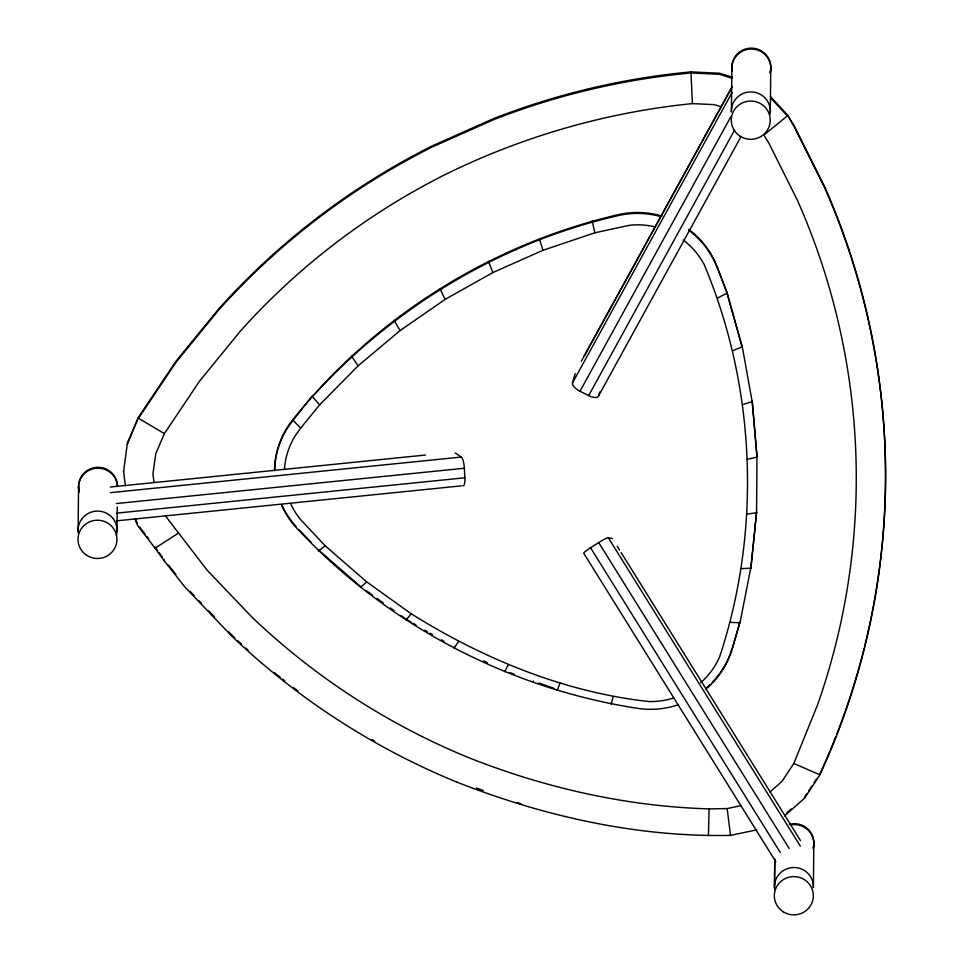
<?xml version="1.0" encoding="UTF-8"?>
<svg xmlns="http://www.w3.org/2000/svg" width="963" height="963" viewBox="0 0 963 963"><rect width="100%" height="100%" fill="white"/><g stroke="black" fill="none" stroke-linecap="round" stroke-linejoin="round"><path stroke-width="1.44" d="M700.715 682.731A75.162 73.826 0.6 0 0 719.626 656.838C761.637 530.144 755.943 387.427 704.122 264.44A75.162 73.826 0.6 0 0 683.224 240.052M747.216 459.303L756.978 457.112L752.163 400.704L756.99 456.197L756.557 512.798L750.875 568.194L741.209 568.615M78.111 531.215L78.557 486.327M117.017 531.215L117.245 507.032M732.434 77.269L719.53 73.224L690.989 71.888A716.941 704.242 0.6 0 0 493.911 118.473L432.11 145.955A723.586 710.766 0.6 0 0 218.649 308.967L176.024 361.173L138.528 417.135L127.405 444.099M231.493 635.857L184.896 586.997L163.999 560.514L164.011 559.419M661.978 216.037A84.913 83.408 0.6 0 0 619.281 214.448C491.816 243.639 374.631 317.104 293.113 419.374L293.101 420.289A84.419 82.926 0.6 0 0 274.575 470.738M678.506 704.687A84.913 83.408 0.6 0 1 638.758 708.515C510.053 689.123 388.149 625.36 298.999 530.493L299.012 529.578M312.373 395.769L293.101 420.289L300.685 428.102L295.472 435.372A74.669 73.344 0.6 0 0 284.482 468.921M351.459 356.105L358.116 365.82L319.656 404.833L300.685 428.102M394.096 320.282L400.054 330.586L358.116 365.82M405.905 619.077L405.892 619.979L411.237 613.816C483.221 658.788 564.198 692.216 648.99 701.558A75.162 73.826 0.6 0 0 673.871 697.934M439.898 288.587L445.099 299.409L400.054 330.586M454.067 647.22L454.055 648.123L458.617 641.502M488.458 261.31L492.863 272.577L445.099 299.409M504.636 670.754L504.636 671.668L508.368 664.651M516.312 249.826L516.312 248.923M533.382 681.912L533.394 681.01M539.364 238.668L542.939 250.308L492.863 272.577M592.161 220.864L594.869 232.793L542.939 250.308M611.228 703.255L611.216 704.17L613.202 696.622M319.656 404.833L312.361 396.684C393.47 307.414 501.386 241.978 619.281 215.363L619.281 214.448M690.989 71.888L692.349 103.607C606.57 112.238 522.74 136.397 445.4 174.459A694.335 682.033 0.6 0 0 240.569 330.887L199.654 380.999L164.384 433.639L155.801 453.609L152.936 473.928L154.02 482.439M732.602 350.761L742.124 346.812L726.981 293.185L716.929 266.282A84.913 83.408 0.6 0 0 688.798 229.423M716.929 266.282L726.993 292.271L726.981 293.185L717.7 297.988M731.868 67.169L731.411 112.045A19.477 19.128 0.6 0 1 751.886 91.942A19.477 19.128 0.6 0 1 770.099 114.043M732.024 649.471L740.017 621.893L732.024 649.471A84.913 83.408 0.6 0 1 705.807 689.279M730.544 834.295L730.532 835.39C636.964 837.329 543.999 816.299 457.208 782.257M742.124 346.812L726.993 292.271M750.875 568.194L756.569 511.883L756.557 512.798L746.794 514.11M756.978 457.112L756.99 456.197M770.316 112.057L770.761 67.169M774.481 885.611L774.758 858.996M774.481 887.621L774.77 859.526M770.809 96.926L787.373 114.826L794.319 127.068L824.436 187.328A737.429 724.357 0.6 0 1 819.91 774.866L804.514 798.243L784.592 815.914M813.831 842.745L813.386 887.621A19.477 19.128 0.6 0 0 792.91 867.519A19.477 19.128 0.6 0 0 774.697 889.607M708.431 835.776L709.081 808.884L727.149 808.571L741.281 805.598M123.493 471.906L127.417 443.004L138.528 417.135M750.887 567.279L740.005 622.808L730.52 622.351M740.884 136.878L598.517 395.974A9.738 4.057 28.8 0 1 588.67 395.6L579.991 391.255A9.738 4.057 28.8 0 1 572.479 382.937L575.188 373.68M598.517 395.974L599.672 392.001M557.168 690.399L560.045 683.08M770.015 791.971L782.052 781.294L793.813 763.454L817.527 704.964A708.455 695.912 0.6 0 0 797.569 200.605L768.667 142.741L763.876 135.037L787.361 115.909L770.797 98.021M581.255 361.342L582.699 358.718M584.144 356.081L732.289 86.465M583.193 357.887L732.073 86.947M572.479 382.937L732.193 92.279M579.991 391.255L731.037 116.379M588.67 395.6L734.661 129.921M804.526 797.147L806.958 793.452M808.583 790.996L811.821 786.073M814.253 782.389L816.684 778.694M366.65 581.845L360.559 587.478L360.571 586.563L318.464 549.981L318.464 550.884L325.229 545.852L366.65 581.845L411.237 613.816M786.819 812.856L791.237 808.92M709.081 808.884C626.564 806.452 545.07 787.975 468.439 757.568A694.335 682.033 0.6 0 1 251.873 617.054L207.129 570.18L178.588 533.021L155.055 548.176L137.805 525.774L134.964 518.937M775.841 861.777L583.771 553.304A9.738 1.011 -31.9 0 1 590.548 547.778L598.709 542.578A9.738 1.011 -31.9 0 1 608.267 537.679L612.444 538.618M742.473 404.689L752.163 401.619L742.136 345.898M594.869 232.793L630.163 225.173A75.162 73.826 0.6 0 1 655.261 226.907M756.786 829.865L730.532 835.39L727.149 808.571M110.372 487.013L425.477 455.03M110.396 492.671L461.349 457.04A9.738 2.359 84.2 0 1 464.359 468.235L464.864 477.78A9.738 2.359 84.2 0 1 462.878 485.701M116.403 503.553L464.359 468.235M116.908 513.11L464.864 477.78M116.415 520.875L461.385 485.858M692.349 103.607L714.293 104.63L721.395 106.857M732.422 78.364L719.517 74.32L690.977 72.983A716.941 704.242 0.6 0 0 493.899 119.568L432.098 147.05A723.586 710.766 0.6 0 0 218.637 310.062L176.012 362.269L138.516 418.231L164.384 433.639M510.113 672.704L514.218 674.172M538.991 682.996L554.387 688.485M476.468 788.035L483.342 790.479M516.794 802.408L520.995 803.912M793.813 763.454L819.91 774.866L819.922 773.77A737.429 724.357 0.6 0 0 835.788 736.623M483.342 660.847L487.338 662.7M407.168 619.811L410.972 622.038M413.512 623.518L416.04 624.999M424.912 630.187L427.452 631.668M429.98 633.148L432.519 634.629M441.391 639.805L443.931 641.286M455.102 452.959L461.349 457.04M366.53 590.849L372.5 595.122M377.267 598.541L383.238 602.814M390.388 607.954L393.975 610.518M401.126 615.646L404.713 618.222M325.229 545.852L299.95 518.888A74.669 73.344 0.6 0 1 290.694 503.637M300.035 530.649L311.302 542.458M190.024 591.27L194.117 595.567M199.233 600.924L201.279 603.079M208.453 610.59L214.593 617.03M228.616 631.728L231.505 634.761M168.549 565.173L175.82 574.393M165.179 515.626L178.588 533.021M139.623 527.038L145.076 534.116M146.894 536.463L148.711 538.823M157.499 550.439L155.067 547.08L155.055 548.176L163.999 560.514M159.124 552.69L162.374 557.18M787.373 114.826L794.331 125.972L824.448 186.232A737.429 724.357 0.6 0 1 864.461 646.992M617.211 546.274L619.594 550.09M621.171 552.642L800.542 840.711M608.267 537.679L800.337 846.152M598.709 542.578L789.191 848.487M590.548 547.778L780.235 852.424M135.542 519.201L137.24 523.318M123.505 470.811L125.407 485.737M78.328 533.201A19.477 19.128 0.6 0 1 98.575 511.112A19.477 19.128 0.6 0 1 116.379 535.175M79.207 491.371A19.477 19.128 0.6 0 1 94.964 467.524A19.477 19.128 0.6 0 1 117.474 485.424M79.195 492.286A19.477 19.128 0.6 0 1 94.964 468.439A19.477 19.128 0.6 0 1 117.462 486.339M791.333 824.846A19.477 19.128 0.6 0 1 813.193 848.692M789.347 824.34A19.477 19.128 0.6 0 1 813.205 847.777M732.085 71.154A19.477 19.128 0.6 0 1 752.332 49.065A19.477 19.128 0.6 0 1 770.135 73.128M732.085 70.251A19.477 19.128 0.6 0 1 752.344 48.15A19.477 19.128 0.6 0 1 770.135 72.213M732.036 648.568A84.913 83.408 0.6 0 1 712.078 682.538M710.056 684.549A84.913 83.408 0.6 0 1 706.902 687.438M296.002 526.436A84.419 82.926 0.6 0 1 292.258 522.018M291.38 520.875A84.419 82.926 0.6 0 1 281.798 504.768M274.587 469.824A84.419 82.926 0.6 0 1 293.113 419.374M298.999 530.493A84.419 82.926 0.6 0 1 281.786 505.683M619.281 215.363A84.913 83.408 0.6 0 1 659.198 216.181M688.786 230.326A84.913 83.408 0.6 0 1 716.917 267.196M864.1 648.436A737.429 724.357 0.6 0 1 845.177 711.416M844.683 712.825A737.429 724.357 0.6 0 1 836.871 733.842M374.715 741.101A723.586 710.766 0.6 0 1 372.103 739.608M297.976 690.977A723.586 710.766 0.6 0 1 293.173 687.353M284.855 680.925A723.586 710.766 0.6 0 1 282.508 679.071M280.149 677.206A723.586 710.766 0.6 0 1 274.299 672.499M248.033 650.037A723.586 710.766 0.6 0 1 245.806 648.027M241.364 643.97A723.586 710.766 0.6 0 1 238.066 640.913M234.779 637.831A723.586 710.766 0.6 0 1 231.529 634.737M457.196 782.293A723.586 710.766 0.6 0 1 231.517 635.833M86.863 555.386A19.477 19.128 0.6 0 0 116.92 540.339A19.477 19.128 0.6 0 0 88.62 522.295A19.477 19.128 0.6 0 0 86.863 555.386M783.232 911.792A19.477 19.128 0.6 0 0 813.29 896.746A19.477 19.128 0.6 0 0 784.989 878.689A19.477 19.128 0.6 0 0 783.232 911.792M740.162 136.216A19.477 19.128 0.6 0 0 770.219 121.182A19.477 19.128 0.6 0 0 741.919 103.125A19.477 19.128 0.6 0 0 740.162 136.216"/></g></svg>
